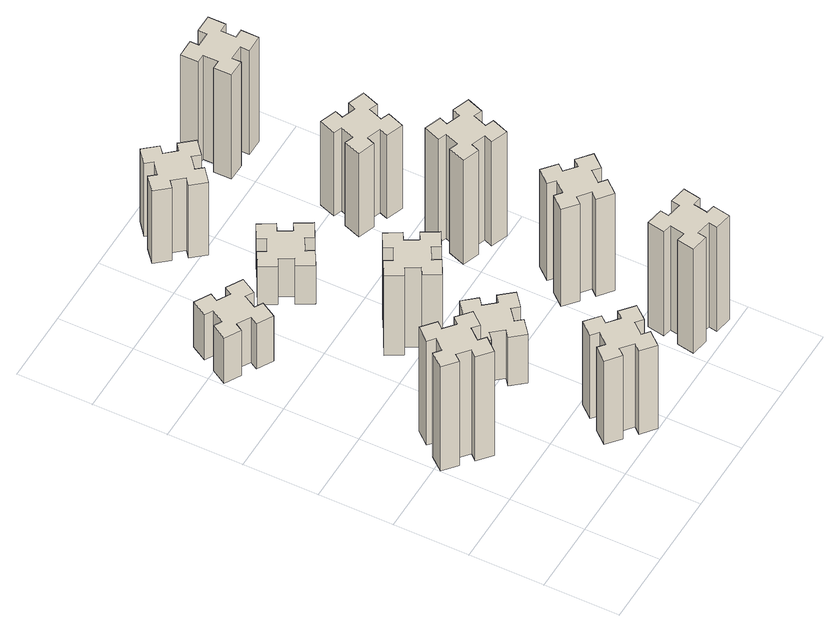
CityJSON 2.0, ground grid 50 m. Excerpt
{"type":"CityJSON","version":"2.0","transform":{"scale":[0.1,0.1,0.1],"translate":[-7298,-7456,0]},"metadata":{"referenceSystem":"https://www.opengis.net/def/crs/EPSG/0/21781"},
"CityObjects":{
"building1":{"type":"Building","attributes":{"class":"1000","function":"1000","usage":"1000","yearOfConstruction":2016,"roofType":"1000","measuredHeight":90,"storeysAboveGround":30,"storeysBelowGround":0},"geometry":[{"type":"Solid","lod":"1","boundaries":[[[[0,1,2,3,4,5,6,7,8,9,10,11,12,13,14,15,16,17,18,19]],[[17,16,20,21]],[[16,15,22,20]],[[15,14,23,22]],[[14,13,24,23]],[[13,12,25,24]],[[12,11,26,25]],[[11,10,27,26]],[[10,9,28,27]],[[9,8,29,28]],[[8,7,30,29]],[[7,6,31,30]],[[6,5,32,31]],[[5,4,33,32]],[[4,3,34,33]],[[3,2,35,34]],[[2,1,36,35]],[[1,0,37,36]],[[0,19,38,37]],[[19,18,39,38]],[[18,17,21,39]],[[24,25,26,27,28,29,30,31,32,33,34,35,36,37,38,39,21,20,22,23]]]]}]},
"building2":{"type":"Building","attributes":{"class":"1000","function":"1000","usage":"1000","yearOfConstruction":2016,"roofType":"1000","measuredHeight":72,"storeysAboveGround":30,"storeysBelowGround":0},"geometry":[{"type":"Solid","lod":"1","boundaries":[[[[40,41,42,43,44,45,46,47,48,49,50,51,52,53,54,55,56,57,58,59]],[[57,56,60,61]],[[56,55,62,60]],[[55,54,63,62]],[[54,53,64,63]],[[53,52,65,64]],[[52,51,66,65]],[[51,50,67,66]],[[50,49,68,67]],[[49,48,69,68]],[[48,47,70,69]],[[47,46,71,70]],[[46,45,72,71]],[[45,44,73,72]],[[44,43,74,73]],[[43,42,75,74]],[[42,41,76,75]],[[41,40,77,76]],[[40,59,78,77]],[[59,58,79,78]],[[58,57,61,79]],[[64,65,66,67,68,69,70,71,72,73,74,75,76,77,78,79,61,60,62,63]]]]}]},
"building3":{"type":"Building","attributes":{"class":"1000","function":"1000","usage":"1000","yearOfConstruction":2016,"roofType":"1000","measuredHeight":39,"storeysAboveGround":30,"storeysBelowGround":0},"geometry":[{"type":"Solid","lod":"1","boundaries":[[[[80,81,82,83,84,85,86,87,88,89,90,91,92,93,94,95,96,97,98,99]],[[97,96,100,101]],[[96,95,102,100]],[[95,94,103,102]],[[94,93,104,103]],[[93,92,105,104]],[[92,91,106,105]],[[91,90,107,106]],[[90,89,108,107]],[[89,88,109,108]],[[88,87,110,109]],[[87,86,111,110]],[[86,85,112,111]],[[85,84,113,112]],[[84,83,114,113]],[[83,82,115,114]],[[82,81,116,115]],[[81,80,117,116]],[[80,99,118,117]],[[99,98,119,118]],[[98,97,101,119]],[[104,105,106,107,108,109,110,111,112,113,114,115,116,117,118,119,101,100,102,103]]]]}]},
"building4":{"type":"Building","attributes":{"class":"1000","function":"1000","usage":"1000","yearOfConstruction":2016,"roofType":"1000","measuredHeight":42,"storeysAboveGround":30,"storeysBelowGround":0},"geometry":[{"type":"Solid","lod":"1","boundaries":[[[[120,121,122,123,124,125,126,127,128,129,130,131,132,133,134,135,136,137,138,139]],[[137,136,140,141]],[[136,135,142,140]],[[135,134,143,142]],[[134,133,144,143]],[[133,132,145,144]],[[132,131,146,145]],[[131,130,147,146]],[[130,129,148,147]],[[129,128,149,148]],[[128,127,150,149]],[[127,126,151,150]],[[126,125,152,151]],[[125,124,153,152]],[[124,123,154,153]],[[123,122,155,154]],[[122,121,156,155]],[[121,120,157,156]],[[120,139,158,157]],[[139,138,159,158]],[[138,137,141,159]],[[144,145,146,147,148,149,150,151,152,153,154,155,156,157,158,159,141,140,142,143]]]]}]},
"building5":{"type":"Building","attributes":{"class":"1000","function":"1000","usage":"1000","yearOfConstruction":2016,"roofType":"1000","measuredHeight":69,"storeysAboveGround":30,"storeysBelowGround":0},"geometry":[{"type":"Solid","lod":"1","boundaries":[[[[160,161,162,163,164,165,166,167,168,169,170,171,172,173,174,175,176,177,178,179]],[[177,176,180,181]],[[176,175,182,180]],[[175,174,183,182]],[[174,173,184,183]],[[173,172,185,184]],[[172,171,186,185]],[[171,170,187,186]],[[170,169,188,187]],[[169,168,189,188]],[[168,167,190,189]],[[167,166,191,190]],[[166,165,192,191]],[[165,164,193,192]],[[164,163,194,193]],[[163,162,195,194]],[[162,161,196,195]],[[161,160,197,196]],[[160,179,198,197]],[[179,178,199,198]],[[178,177,181,199]],[[184,185,186,187,188,189,190,191,192,193,194,195,196,197,198,199,181,180,182,183]]]]}]},
"building6":{"type":"Building","attributes":{"class":"1000","function":"1000","usage":"1000","yearOfConstruction":2016,"roofType":"1000","measuredHeight":33,"storeysAboveGround":30,"storeysBelowGround":0},"geometry":[{"type":"Solid","lod":"1","boundaries":[[[[200,201,202,203,204,205,206,207,208,209,210,211,212,213,214,215,216,217,218,219]],[[217,216,220,221]],[[216,215,222,220]],[[215,214,223,222]],[[214,213,224,223]],[[213,212,225,224]],[[212,211,226,225]],[[211,210,227,226]],[[210,209,228,227]],[[209,208,229,228]],[[208,207,230,229]],[[207,206,231,230]],[[206,205,232,231]],[[205,204,233,232]],[[204,203,234,233]],[[203,202,235,234]],[[202,201,236,235]],[[201,200,237,236]],[[200,219,238,237]],[[219,218,239,238]],[[218,217,221,239]],[[224,225,226,227,228,229,230,231,232,233,234,235,236,237,238,239,221,220,222,223]]]]}]},
"building7":{"type":"Building","attributes":{"class":"1000","function":"1000","usage":"1000","yearOfConstruction":2016,"roofType":"1000","measuredHeight":90,"storeysAboveGround":30,"storeysBelowGround":0},"geometry":[{"type":"Solid","lod":"1","boundaries":[[[[240,241,242,243,244,245,246,247,248,249,250,251,252,253,254,255,256,257,258,259]],[[257,256,260,261]],[[256,255,262,260]],[[255,254,263,262]],[[254,253,264,263]],[[253,252,265,264]],[[252,251,266,265]],[[251,250,267,266]],[[250,249,268,267]],[[249,248,269,268]],[[248,247,270,269]],[[247,246,271,270]],[[246,245,272,271]],[[245,244,273,272]],[[244,243,274,273]],[[243,242,275,274]],[[242,241,276,275]],[[241,240,277,276]],[[240,259,278,277]],[[259,258,279,278]],[[258,257,261,279]],[[264,265,266,267,268,269,270,271,272,273,274,275,276,277,278,279,261,260,262,263]]]]}]},
"building8":{"type":"Building","attributes":{"class":"1000","function":"1000","usage":"1000","yearOfConstruction":2016,"roofType":"1000","measuredHeight":63,"storeysAboveGround":30,"storeysBelowGround":0},"geometry":[{"type":"Solid","lod":"1","boundaries":[[[[280,281,282,283,284,285,286,287,288,289,290,291,292,293,294,295,296,297,298,299]],[[297,296,300,301]],[[296,295,302,300]],[[295,294,303,302]],[[294,293,304,303]],[[293,292,305,304]],[[292,291,306,305]],[[291,290,307,306]],[[290,289,308,307]],[[289,288,309,308]],[[288,287,310,309]],[[287,286,311,310]],[[286,285,312,311]],[[285,284,313,312]],[[284,283,314,313]],[[283,282,315,314]],[[282,281,316,315]],[[281,280,317,316]],[[280,299,318,317]],[[299,298,319,318]],[[298,297,301,319]],[[304,305,306,307,308,309,310,311,312,313,314,315,316,317,318,319,301,300,302,303]]]]}]},
"building9":{"type":"Building","attributes":{"class":"1000","function":"1000","usage":"1000","yearOfConstruction":2016,"roofType":"1000","measuredHeight":84,"storeysAboveGround":30,"storeysBelowGround":0},"geometry":[{"type":"Solid","lod":"1","boundaries":[[[[320,321,322,323,324,325,326,327,328,329,330,331,332,333,334,335,336,337,338,339]],[[337,336,340,341]],[[336,335,342,340]],[[335,334,343,342]],[[334,333,344,343]],[[333,332,345,344]],[[332,331,346,345]],[[331,330,347,346]],[[330,329,348,347]],[[329,328,349,348]],[[328,327,350,349]],[[327,326,351,350]],[[326,325,352,351]],[[325,324,353,352]],[[324,323,354,353]],[[323,322,355,354]],[[322,321,356,355]],[[321,320,357,356]],[[320,339,358,357]],[[339,338,359,358]],[[338,337,341,359]],[[344,345,346,347,348,349,350,351,352,353,354,355,356,357,358,359,341,340,342,343]]]]}]},
"building10":{"type":"Building","attributes":{"class":"1000","function":"1000","usage":"1000","yearOfConstruction":2016,"roofType":"1000","measuredHeight":90,"storeysAboveGround":30,"storeysBelowGround":0},"geometry":[{"type":"Solid","lod":"1","boundaries":[[[[360,361,362,363,364,365,366,367,368,369,370,371,372,373,374,375,376,377,378,379]],[[377,376,380,381]],[[376,375,382,380]],[[375,374,383,382]],[[374,373,384,383]],[[373,372,385,384]],[[372,371,386,385]],[[371,370,387,386]],[[370,369,388,387]],[[369,368,389,388]],[[368,367,390,389]],[[367,366,391,390]],[[366,365,392,391]],[[365,364,393,392]],[[364,363,394,393]],[[363,362,395,394]],[[362,361,396,395]],[[361,360,397,396]],[[360,379,398,397]],[[379,378,399,398]],[[378,377,381,399]],[[384,385,386,387,388,389,390,391,392,393,394,395,396,397,398,399,381,380,382,383]]]]}]},
"building11":{"type":"Building","attributes":{"class":"1000","function":"1000","usage":"1000","yearOfConstruction":2016,"roofType":"1000","measuredHeight":72,"storeysAboveGround":30,"storeysBelowGround":0},"geometry":[{"type":"Solid","lod":"1","boundaries":[[[[400,401,402,403,404,405,406,407,408,409,410,411,412,413,414,415,416,417,418,419]],[[417,416,420,421]],[[416,415,422,420]],[[415,414,423,422]],[[414,413,424,423]],[[413,412,425,424]],[[412,411,426,425]],[[411,410,427,426]],[[410,409,428,427]],[[409,408,429,428]],[[408,407,430,429]],[[407,406,431,430]],[[406,405,432,431]],[[405,404,433,432]],[[404,403,434,433]],[[403,402,435,434]],[[402,401,436,435]],[[401,400,437,436]],[[400,419,438,437]],[[419,418,439,438]],[[418,417,421,439]],[[424,425,426,427,428,429,430,431,432,433,434,435,436,437,438,439,421,420,422,423]]]]}]},
"building12":{"type":"Building","attributes":{"class":"1000","function":"1000","usage":"1000","yearOfConstruction":2016,"roofType":"1000","measuredHeight":90,"storeysAboveGround":30,"storeysBelowGround":0},"geometry":[{"type":"Solid","lod":"1","boundaries":[[[[440,441,442,443,444,445,446,447,448,449,450,451,452,453,454,455,456,457,458,459]],[[457,456,460,461]],[[456,455,462,460]],[[455,454,463,462]],[[454,453,464,463]],[[453,452,465,464]],[[452,451,466,465]],[[451,450,467,466]],[[450,449,468,467]],[[449,448,469,468]],[[448,447,470,469]],[[447,446,471,470]],[[446,445,472,471]],[[445,444,473,472]],[[444,443,474,473]],[[443,442,475,474]],[[442,441,476,475]],[[441,440,477,476]],[[440,459,478,477]],[[459,458,479,478]],[[458,457,461,479]],[[464,465,466,467,468,469,470,471,472,473,474,475,476,477,478,479,461,460,462,463]]]]}]}
},
"vertices":[
[136,933,0],[213,869,0],[174,823,0],[266,746,0],[343,838,0],[297,876,0],[362,953,0],[408,914,0],[485,1006,0],[393,1083,0],[354,1037,0],[278,1102,0],[316,1148,0],[224,1225,0],[147,1133,0],[193,1094,0],[129,1018,0],[83,1056,0],[6,964,0],[98,887,0],[129,1018,900],[83,1056,900],[193,1094,900],[147,1133,900],[224,1225,900],[316,1148,900],[278,1102,900],[354,1037,900],[393,1083,900],[485,1006,900],[408,914,900],[362,953,900],[297,876,900],[343,838,900],[266,746,900],[174,823,900],[213,869,900],[136,933,900],[98,887,900],[6,964,900],
[776,193,0],[853,129,0],[814,83,0],[906,6,0],[983,98,0],[937,136,0],[1002,213,0],[1048,174,0],[1125,266,0],[1033,343,0],[994,297,0],[918,362,0],[956,408,0],[864,485,0],[787,393,0],[833,354,0],[769,278,0],[723,316,0],[646,224,0],[738,147,0],[769,278,720],[723,316,720],[833,354,720],[787,393,720],[864,485,720],[956,408,720],[918,362,720],[994,297,720],[1033,343,720],[1125,266,720],[1048,174,720],[1002,213,720],[937,136,720],[983,98,720],[906,6,720],[814,83,720],[853,129,720],[776,193,720],[738,147,720],[646,224,720],
[316,2367,0],[366,2454,0],[418,2424,0],[478,2528,0],[374,2588,0],[344,2536,0],[257,2586,0],[287,2638,0],[183,2698,0],[123,2594,0],[175,2564,0],[125,2477,0],[73,2507,0],[13,2403,0],[117,2343,0],[147,2395,0],[234,2345,0],[204,2293,0],[308,2233,0],[368,2337,0],[234,2345,390],[204,2293,390],[147,2395,390],[117,2343,390],[13,2403,390],[73,2507,390],[125,2477,390],[175,2564,390],[123,2594,390],[183,2698,390],[287,2638,390],[257,2586,390],[344,2536,390],[374,2588,390],[478,2528,390],[418,2424,390],[366,2454,390],[316,2367,390],[368,2337,390],[308,2233,390],
[853,1202,0],[776,1137,0],[738,1183,0],[646,1106,0],[723,1014,0],[769,1053,0],[833,976,0],[787,938,0],[864,846,0],[956,923,0],[918,969,0],[994,1033,0],[1033,987,0],[1125,1064,0],[1048,1156,0],[1002,1118,0],[937,1194,0],[983,1233,0],[906,1325,0],[814,1248,0],[937,1194,420],[983,1233,420],[1002,1118,420],[1048,1156,420],[1125,1064,420],[1033,987,420],[994,1033,420],[918,969,420],[956,923,420],[864,846,420],[787,938,420],[833,976,420],[769,1053,420],[723,1014,420],[646,1106,420],[738,1183,420],[776,1137,420],[853,1202,420],[814,1248,420],[906,1325,420],
[765,1614,0],[815,1527,0],[763,1497,0],[823,1393,0],[927,1453,0],[897,1505,0],[984,1555,0],[1014,1503,0],[1118,1563,0],[1058,1667,0],[1006,1637,0],[956,1724,0],[1008,1754,0],[948,1858,0],[844,1798,0],[874,1746,0],[787,1696,0],[757,1748,0],[653,1688,0],[713,1584,0],[787,1696,690],[757,1748,690],[874,1746,690],[844,1798,690],[948,1858,690],[1008,1754,690],[956,1724,690],[1006,1637,690],[1058,1667,690],[1118,1563,690],[1014,1503,690],[984,1555,690],[897,1505,690],[927,1453,690],[823,1393,690],[763,1497,690],[815,1527,690],[765,1614,690],[713,1584,690],[653,1688,690],
[765,2454,0],[815,2367,0],[763,2337,0],[823,2233,0],[927,2293,0],[897,2345,0],[984,2395,0],[1014,2343,0],[1118,2403,0],[1058,2507,0],[1006,2477,0],[956,2564,0],[1008,2594,0],[948,2698,0],[844,2638,0],[874,2586,0],[787,2536,0],[757,2588,0],[653,2528,0],[713,2424,0],[787,2536,330],[757,2588,330],[874,2586,330],[844,2638,330],[948,2698,330],[1008,2594,330],[956,2564,330],[1006,2477,330],[1058,2507,330],[1118,2403,330],[1014,2343,330],[984,2395,330],[897,2345,330],[927,2293,330],[823,2233,330],[763,2337,330],[815,2367,330],[765,2454,330],[713,2424,330],[653,2528,330],
[1794,345,0],[1695,362,0],[1706,421,0],[1587,442,0],[1567,324,0],[1626,314,0],[1608,215,0],[1549,226,0],[1528,107,0],[1647,87,0],[1657,146,0],[1755,128,0],[1745,69,0],[1863,48,0],[1884,167,0],[1825,177,0],[1842,275,0],[1901,265,0],[1922,383,0],[1804,404,0],[1842,275,900],[1901,265,900],[1825,177,900],[1884,167,900],[1863,48,900],[1745,69,900],[1755,128,900],[1657,146,900],[1647,87,900],[1528,107,900],[1549,226,900],[1608,215,900],[1626,314,900],[1567,324,900],[1587,442,900],[1706,421,900],[1695,362,900],[1794,345,900],[1804,404,900],[1922,383,900],
[1002,3238,0],[937,3314,0],[983,3353,0],[906,3445,0],[814,3368,0],[853,3322,0],[776,3257,0],[738,3303,0],[646,3226,0],[723,3134,0],[769,3173,0],[833,3096,0],[787,3058,0],[864,2966,0],[956,3043,0],[918,3089,0],[994,3153,0],[1033,3107,0],[1125,3184,0],[1048,3276,0],[994,3153,630],[1033,3107,630],[918,3089,630],[956,3043,630],[864,2966,630],[787,3058,630],[833,3096,630],[769,3173,630],[723,3134,630],[646,3226,630],[738,3303,630],[776,3257,630],[853,3322,630],[814,3368,630],[906,3445,630],[983,3353,630],[937,3314,630],[1002,3238,630],[1048,3276,630],[1125,3184,630],
[1777,876,0],[1842,953,0],[1888,914,0],[1965,1006,0],[1873,1083,0],[1834,1037,0],[1758,1102,0],[1796,1148,0],[1704,1225,0],[1627,1133,0],[1673,1094,0],[1609,1018,0],[1563,1056,0],[1486,964,0],[1578,887,0],[1616,933,0],[1693,869,0],[1654,823,0],[1746,746,0],[1823,838,0],[1693,869,840],[1654,823,840],[1616,933,840],[1578,887,840],[1486,964,840],[1563,1056,840],[1609,1018,840],[1673,1094,840],[1627,1133,840],[1704,1225,840],[1796,1148,840],[1758,1102,840],[1834,1037,840],[1873,1083,840],[1965,1006,840],[1888,914,840],[1842,953,840],[1777,876,840],[1823,838,840],[1746,746,840],
[1810,1812,0],[1716,1846,0],[1737,1902,0],[1624,1943,0],[1583,1830,0],[1639,1810,0],[1605,1716,0],[1549,1737,0],[1507,1624,0],[1620,1583,0],[1641,1639,0],[1735,1605,0],[1714,1549,0],[1827,1507,0],[1868,1620,0],[1812,1641,0],[1846,1735,0],[1902,1714,0],[1943,1827,0],[1830,1868,0],[1846,1735,900],[1902,1714,900],[1812,1641,900],[1868,1620,900],[1827,1507,900],[1714,1549,900],[1735,1605,900],[1641,1639,900],[1620,1583,900],[1507,1624,900],[1549,1737,900],[1605,1716,900],[1639,1810,900],[1583,1830,900],[1624,1943,900],[1737,1902,900],[1716,1846,900],[1810,1812,900],[1830,1868,900],[1943,1827,900],
[1710,2452,0],[1616,2486,0],[1637,2542,0],[1524,2583,0],[1483,2470,0],[1539,2450,0],[1505,2356,0],[1449,2377,0],[1407,2264,0],[1520,2223,0],[1541,2279,0],[1635,2245,0],[1614,2189,0],[1727,2147,0],[1768,2260,0],[1712,2281,0],[1746,2375,0],[1802,2354,0],[1843,2467,0],[1730,2508,0],[1746,2375,720],[1802,2354,720],[1712,2281,720],[1768,2260,720],[1727,2147,720],[1614,2189,720],[1635,2245,720],[1541,2279,720],[1520,2223,720],[1407,2264,720],[1449,2377,720],[1505,2356,720],[1539,2450,720],[1483,2470,720],[1524,2583,720],[1637,2542,720],[1616,2486,720],[1710,2452,720],[1730,2508,720],[1843,2467,720],
[1575,3195,0],[1675,3195,0],[1675,3135,0],[1795,3135,0],[1795,3255,0],[1735,3255,0],[1735,3355,0],[1795,3355,0],[1795,3475,0],[1675,3475,0],[1675,3415,0],[1575,3415,0],[1575,3475,0],[1455,3475,0],[1455,3355,0],[1515,3355,0],[1515,3255,0],[1455,3255,0],[1455,3135,0],[1575,3135,0],[1515,3255,900],[1455,3255,900],[1515,3355,900],[1455,3355,900],[1455,3475,900],[1575,3475,900],[1575,3415,900],[1675,3415,900],[1675,3475,900],[1795,3475,900],[1795,3355,900],[1735,3355,900],[1735,3255,900],[1795,3255,900],[1795,3135,900],[1675,3135,900],[1675,3195,900],[1575,3195,900],[1575,3135,900],[1455,3135,900]
]}
